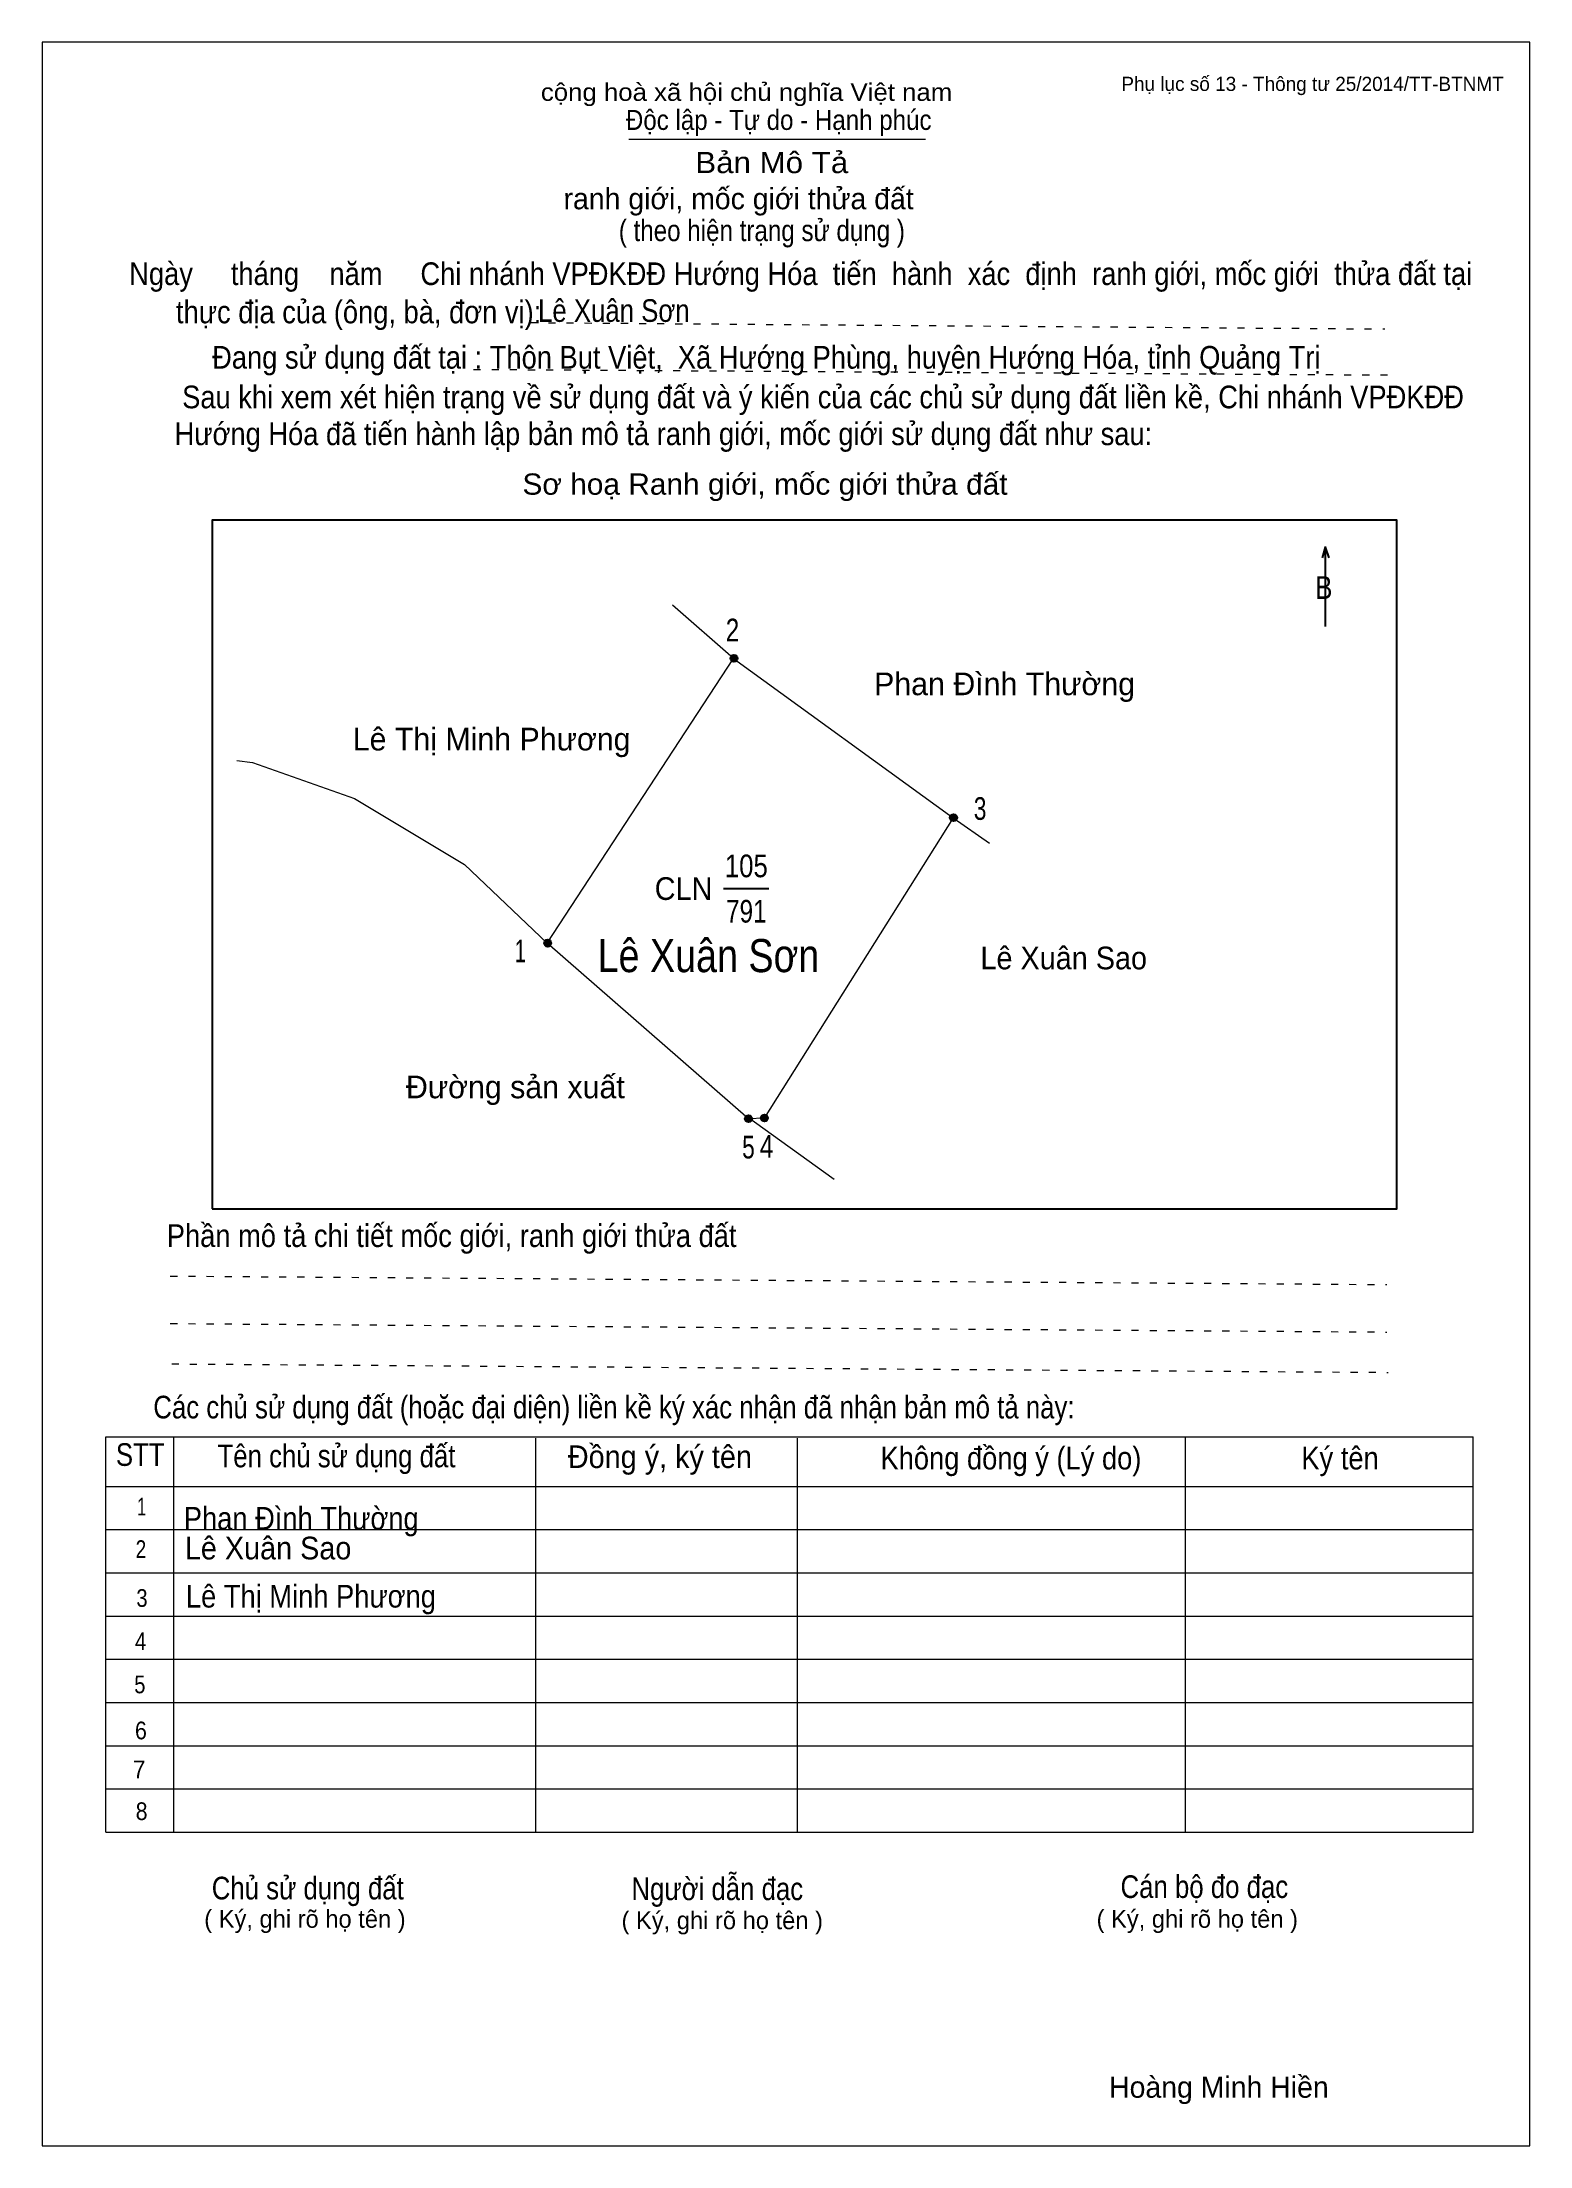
# Model space of a CAD drawing. Header units: centimetres. Extents: x 0 to 21, y 0 to 29.7.
import ezdxf
from ezdxf.enums import TextEntityAlignment as Align

# ---------------------------------------------------------------- set-up
doc = ezdxf.new("R2010")
doc.units = ezdxf.units.CM
doc.header["$LTSCALE"] = 0.13
doc.linetypes.add('DOTTED', pattern=[1.5, 0.3, -1.2])
for name, color, linetype, lineweight in [('1', 7, 'Continuous', 13), ('32', 7, 'Continuous', 25), ('33', 7, 'Continuous', 25), ('6', 7, 'Continuous', 13), ('62', 7, 'Continuous', 13)]:
    doc.layers.add(name, color=color, linetype=linetype, lineweight=lineweight)
for name, color, linetype in [('2', 7, 'Continuous'), ('34', 7, 'Continuous'), ('63', 7, 'Continuous')]:
    doc.layers.add(name, color=color, linetype=linetype)

msp = doc.modelspace()

# ---------------------------------------------------------------- hatches: boundary and pattern name
at = {"layer": '32'}
for points in [[(9.816, 21.0008, 1), (9.716, 21.0008, 1)], [(12.9139, 18.7514, 1), (12.8139, 18.7514, 1)], [(7.1861, 16.9794, 1), (7.0861, 16.9794, 1)], [(10.245, 14.5117, 1), (10.145, 14.5117, 1)], [(10.0204, 14.5008, 1), (9.9204, 14.5008, 1)]]:
    msp.add_hatch(color=256, dxfattribs=at).paths.add_polyline_path(points)

# ---------------------------------------------------------------- linework, layer by layer
at = {"layer": '1'}
msp.add_line((9.94, 14.54), (11.18, 13.65), dxfattribs=at)
msp.add_lwpolyline([(21, 0), (21, 29.7), (0, 29.7), (0, 0)], close=True, dxfattribs=at)
at = {"layer": '32'}
for centre in [(9.766, 21.0008), (12.8639, 18.7514), (7.1361, 16.9794), (10.195, 14.5117), (9.9704, 14.5008)]:
    msp.add_circle(centre, 0.05, dxfattribs=at)
at = {"layer": '33'}
msp.add_line((9.62, 17.75), (10.26, 17.75), dxfattribs=at)
at = {"layer": '6'}
for points in [[(7.13, 16.98), (9.76, 21), (8.9, 21.75)], [(9.76, 21), (12.86, 18.75), (13.37, 18.39)], [(2.75, 19.56), (2.97, 19.53), (4.41, 19.02), (5.96, 18.09), (7.13, 16.98)], [(12.86, 18.75), (10.19, 14.51), (9.97, 14.5), (7.13, 16.98)]]:
    msp.add_lwpolyline(points, dxfattribs=at)
at = {"layer": '62'}
for p, q in [((8.28, 28.33), (12.47, 28.33)), ((0.9, 10.01), (20.2, 10.01)), ((0.9, 4.43), (0.9, 10.01)), ((1.86, 4.43), (1.86, 10.01)), ((6.97, 4.43), (6.97, 9.99)), ((10.66, 4.43), (10.66, 9.99)), ((16.14, 4.43), (16.14, 10.01)), ((20.2, 4.43), (20.2, 10.01)), ((0.9, 9.31), (20.2, 9.31)), ((0.9, 8.7), (20.2, 8.7)), ((0.9, 8.09), (20.2, 8.09)), ((0.9, 7.48), (20.2, 7.48)), ((0.9, 6.87), (20.2, 6.87)), ((0.9, 6.26), (20.2, 6.26)), ((0.9, 5.65), (20.2, 5.65)), ((0.9, 5.04), (20.2, 5.04)), ((0.9, 4.43), (20.2, 4.43))]:
    msp.add_line(p, q, dxfattribs=at)
at = {"layer": '62', "linetype": 'DOTTED'}
for p, q in [((6.89, 25.74), (18.95, 25.65)), ((6.09, 25.08), (19.04, 25)), ((1.81, 12.28), (18.98, 12.16)), ((1.81, 11.61), (18.98, 11.49)), ((1.83, 11.04), (19, 10.92))]:
    msp.add_line(p, q, dxfattribs=at)
at = {"layer": '62', "lineweight": 25}
for p, q in [((18.11, 22.58), (18.11, 21.45)), ((18.11, 22.57), (18.07, 22.42)), ((18.11, 22.57), (18.16, 22.42))]:
    msp.add_line(p, q, dxfattribs=at)
msp.add_lwpolyline([(2.4, 13.23), (19.12, 13.23), (19.12, 22.95), (2.4, 22.95)], close=True, dxfattribs=at)

# ---------------------------------------------------------------- texts
at = {"layer": '2', "width": 0.85}
msp.add_text('Lê Xuân Sơn', height=0.4679, dxfattribs=at).set_placement((9.405, 16.57), align=Align.CENTER)
at = {"layer": '32'}
for s, width, p in [('2', 0.8, (9.745, 21.24)), ('3', 0.75, (13.24, 18.72)), ('1', 0.65, (6.75, 16.71)), ('5', 0.75, (9.97, 13.94)), ('4', 0.8, (10.225, 13.95))]:
    msp.add_text(s, height=0.32, dxfattribs=dict(at, width=width)).set_placement(p, align=Align.CENTER)
at = {"layer": '33'}
for s, p in [('Phan Đình Thường', (13.585, 20.48)), ('Lê Thị Minh Phương', (6.345, 19.7)), ('Đường sản xuất', (6.68, 14.79))]:
    msp.add_text(s, height=0.32, dxfattribs=at).set_placement(p, align=Align.CENTER)
for s, width, p in [('105', 0.85, (9.94, 17.91)), ('791', 0.8, (9.94, 17.27)), ('Lê Xuân Sao', 0.95, (14.42, 16.61)), ('Lê Xuân Sao', 0.95, (3.19, 8.28))]:
    msp.add_text(s, height=0.32, dxfattribs=dict(at, width=width)).set_placement(p, align=Align.CENTER)
at = {"layer": '33', "width": 0.95}
msp.add_text('CLN', height=0.32, dxfattribs=at).set_placement((9.46, 17.59), align=Align.RIGHT)
at = {"layer": '34'}
for s, width, p in [('Lê Xuân Sơn', 0.85, (7, 25.75)), ('Phan Đình Thường', 0.9, (2, 8.7)), ('Lê Thị Minh Phương', 0.9, (2.03, 7.6))]:
    msp.add_text(s, height=0.32, dxfattribs=dict(at, width=width)).set_placement(p)
at = {"layer": '62'}
for s, height, width, p in [('cộng hoà xã hội chủ nghĩa Việt nam', 0.2474, 1.1, (7.04, 28.87)), ('Độc lập - Tự do - Hạnh phúc', 0.2828, 0.9, (8.24, 28.46)), ('Bản Mô Tả', 0.3, 1.1, (9.22, 27.85)), ('( theo hiện trạng sử dụng )', 0.3, 0.85, (8.14, 26.89)), ('Ngày     tháng    năm     Chi nhánh VPĐKĐĐ Hướng Hóa  tiến  hành  xác  định  ranh giới, mốc giới  thửa đất tại ', 0.32, 0.9, (1.23, 26.27)), ('thực địa của (ông, bà, đơn vị): ', 0.32, 0.9, (1.89, 25.73)), ('Đang sử dụng đất tại : Thôn Bụt Việt,  Xã Hướng Phùng, huyện Hướng Hóa, tỉnh Quảng Trị', 0.32, 0.9, (2.4, 25.09)), (' Sau khi xem xét hiện trạng về sử dụng đất và ý kiến của các chủ sử dụng đất liền kề, Chi nhánh VPĐKĐĐ ', 0.32, 0.9, (1.87, 24.53)), ('Hướng Hóa đã tiến hành lập bản mô tả ranh giới, mốc giới sử dụng đất như sau:', 0.32, 0.9, (1.87, 24.01)), ('Sơ hoạ Ranh giới, mốc giới thửa đất', 0.3, 1.05, (6.78, 23.31)), ('B', 0.32, 0.85, (17.97, 21.84)), ('Phần mô tả chi tiết mốc giới, ranh giới thửa đất ', 0.32, 0.9, (1.76, 12.69)), ('Các chủ sử dụng đất (hoặc đại diện) liền kề ký xác nhận đã nhận bản mô tả này:', 0.32, 0.85, (1.57, 10.27))]:
    msp.add_text(s, height=height, dxfattribs=dict(at, width=width)).set_placement(p)
msp.add_text('ranh giới, mốc giới thửa đất', height=0.3, dxfattribs=at).set_placement((7.36, 27.34))
for s, height, width, p in [('STT', 0.32, 0.85, (1.385, 9.6)), ('Tên chủ sử dụng đất', 0.32, 0.85, (4.155, 9.58)), ('Đồng ý, ký tên', 0.32, 0.95, (8.72, 9.57)), ('Không đồng ý (Lý do)', 0.32, 0.9, (13.675, 9.55)), ('Ký tên', 0.32, 0.9, (18.32, 9.55)), ('1', 0.25, 0.7, (1.405, 8.9)), ('2', 0.25, 0.8, (1.395, 8.3)), ('3', 0.25, 0.85, (1.41, 7.61)), ('4', 0.25, 0.85, (1.39, 7)), ('5', 0.25, 0.85, (1.38, 6.39)), ('6', 0.25, 0.9, (1.395, 5.74)), ('7', 0.25, 0.95, (1.37, 5.19)), ('8', 0.25, 0.9, (1.405, 4.6)), ('Người dẫn đạc', 0.32, 0.85, (9.53, 3.47)), ('Chủ sử dụng đất', 0.32, 0.85, (3.75, 3.48)), ('Cán bộ đo đạc', 0.32, 0.85, (16.405, 3.5))]:
    msp.add_text(s, height=height, dxfattribs=dict(at, width=width)).set_placement(p, align=Align.CENTER)
for p in [(3.71, 3.08), (9.6, 3.06), (16.305, 3.08)]:
    msp.add_text('( Ký, ghi rõ họ tên )', height=0.25, dxfattribs=at).set_placement(p, align=Align.CENTER)
at = {"layer": '63'}
msp.add_text('Phụ lục số 13 - Thông tư 25/2014/TT-BTNMT', height=0.2, dxfattribs=at).set_placement((20.63, 29.01), align=Align.RIGHT)
msp.add_text('Hoàng Minh Hiền', height=0.3, dxfattribs=at).set_placement((16.61, 0.68), align=Align.CENTER)

doc.saveas('drawing.dxf')
